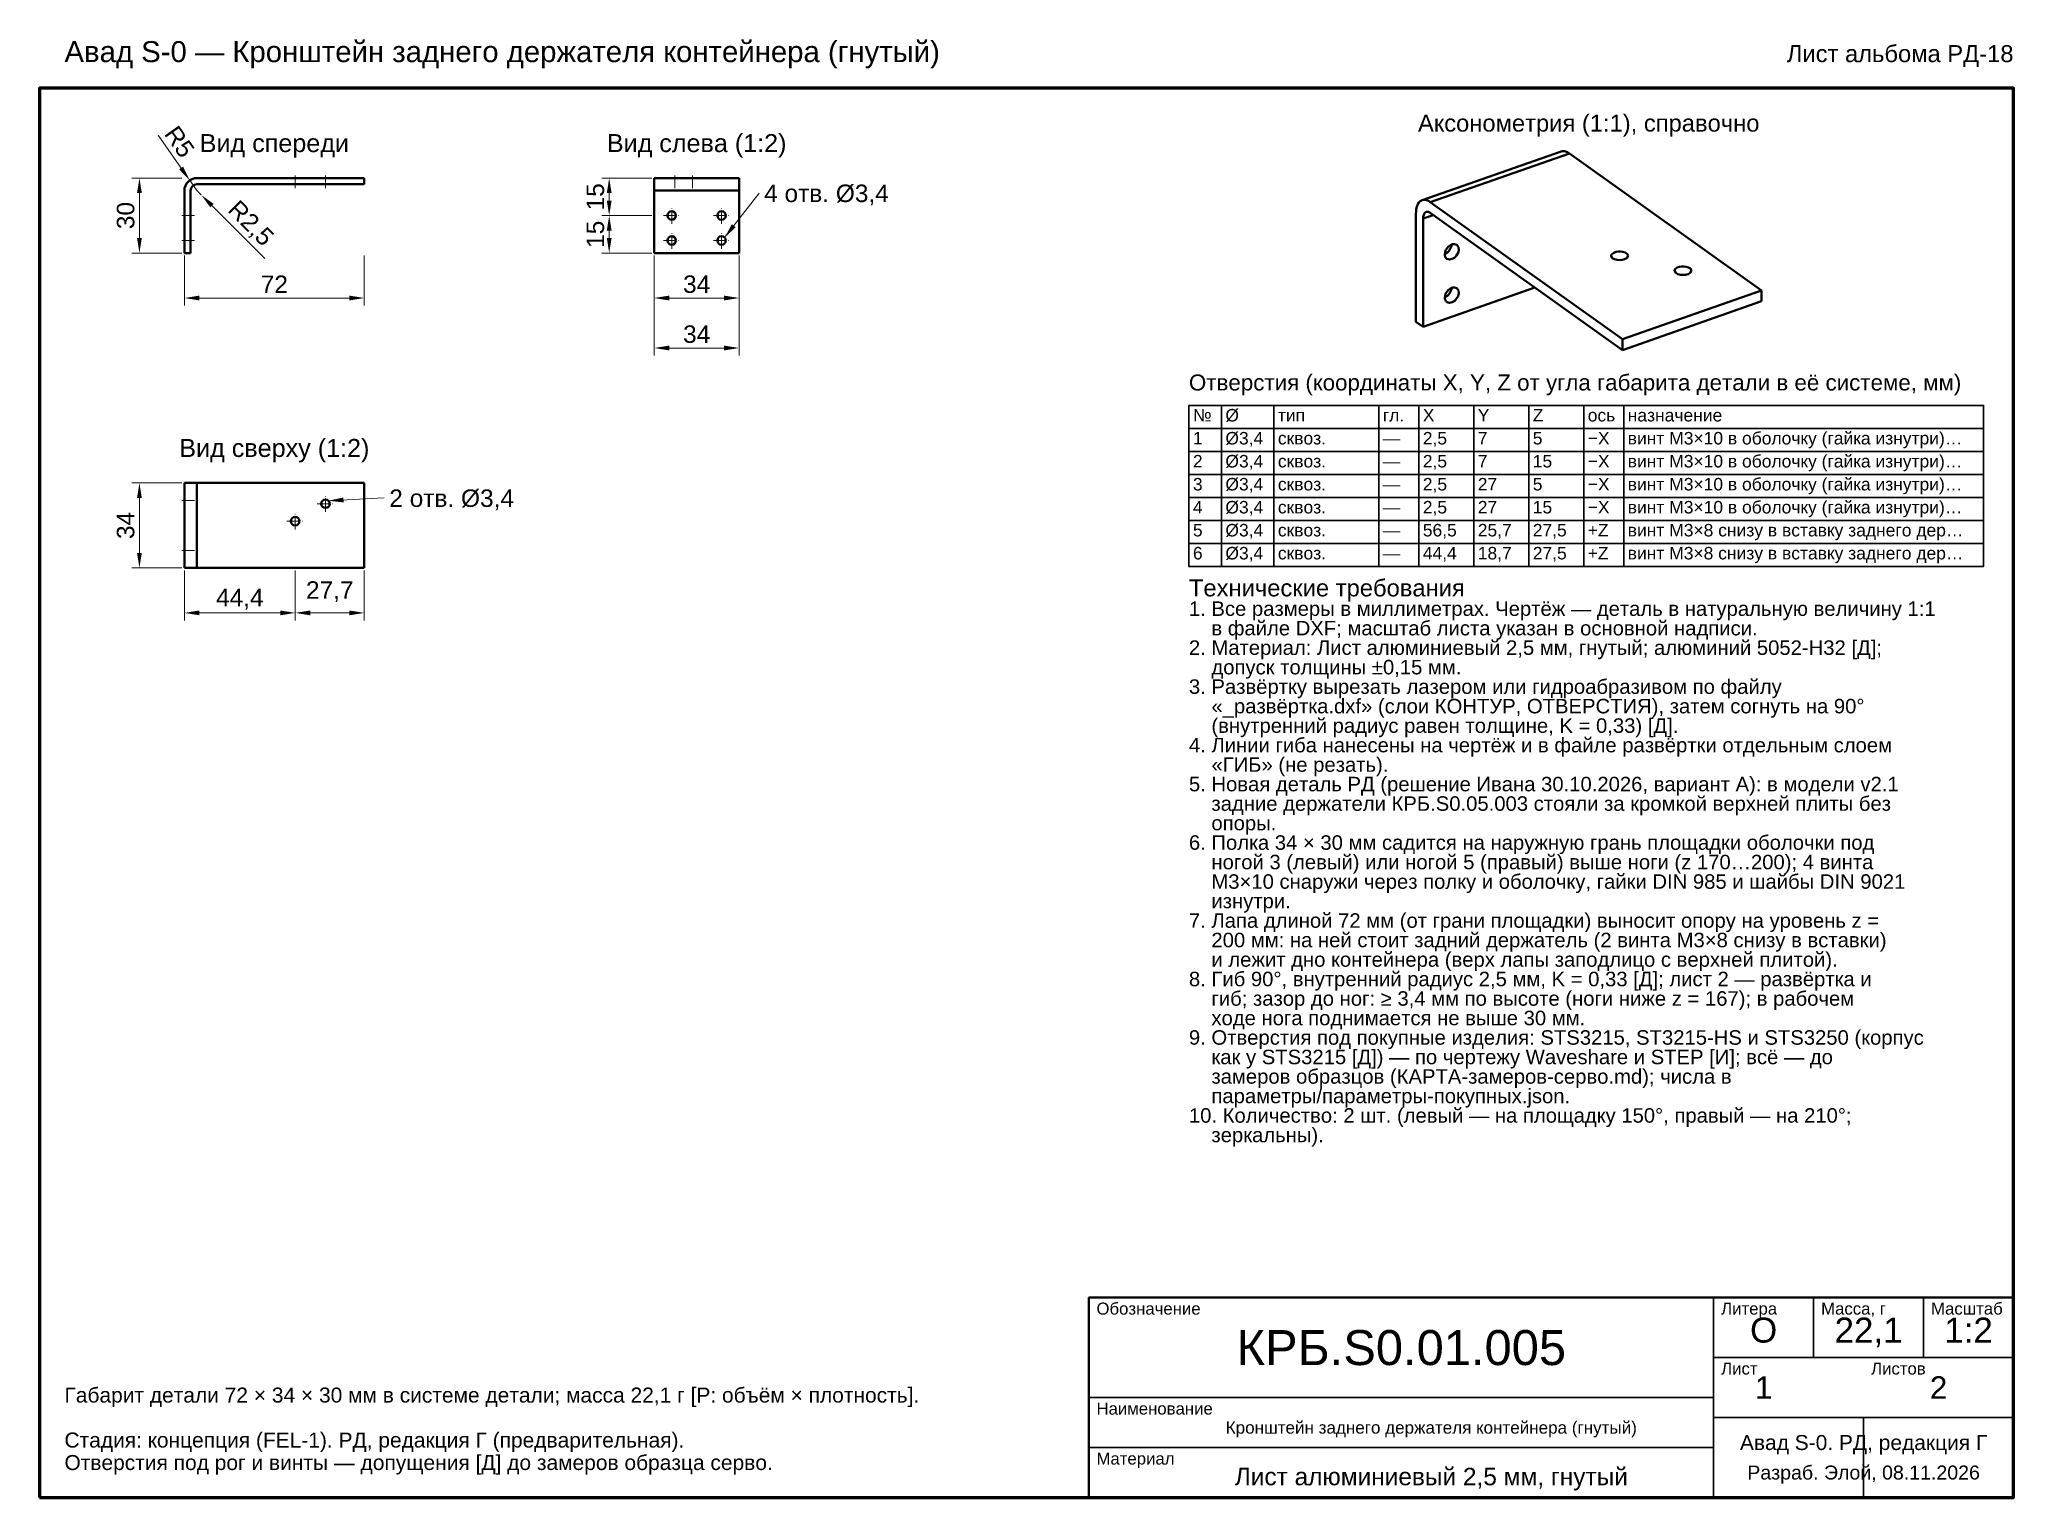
# Model space of a CAD drawing. Header units: millimetres. Extents: x 40 to 830, y 10 to 593.
import ezdxf
from ezdxf.enums import TextEntityAlignment as Align

# ---------------------------------------------------------------- set-up
doc = ezdxf.new("R2010")
doc.units = ezdxf.units.MM
doc.header["$LTSCALE"] = 2
doc.linetypes.add('DASHDOT', pattern=[3.556, 2.54, -0.508, 0, -0.508])
for name, color, linetype, lineweight in [('КОНТУР', 7, 'Continuous', 50), ('ОСИ', 1, 'DASHDOT', 18), ('РАЗМЕРЫ', 5, 'Continuous', 18), ('РАМКА', 7, 'Continuous', 70), ('ТАБЛИЦА', 7, 'Continuous', 35), ('ТЕКСТ', 7, 'Continuous', 25)]:
    doc.layers.add(name, color=color, linetype=linetype, lineweight=lineweight)
doc.styles.add('GOST', font='arial.ttf')
doc.dimstyles.new('GOST', dxfattribs={"dimtxt": 7, "dimasz": 6, "dimexe": 3, "dimexo": 1, "dimgap": 2, "dimtad": 1, "dimdec": 1, "dimtxsty": 'GOST', "dimcen": 2.5, "dimclrd": 5, "dimclre": 5, "dimclrt": 5, "dimazin": 3, "dimtfac": 1, "dimtmove": 0, "dimatfit": 3, "dimlwd": 18, "dimlwe": 18})

# ---------------------------------------------------------------- blocks, each defined once
blk = doc.blocks.new('_CLOSEDFILLED')
at = {"color": 0, "linetype": 'BYBLOCK'}
blk.add_solid([(-1, 0.16), (0, 0), (-1, -0.16)], dxfattribs=at)
blk = doc.blocks.new('*D7')
at = {"color": 5, "lineweight": 18}
for p, q in [((98, 381), (98, 361)), ((142.35, 381), (142.35, 361)), ((104, 364), (136.35, 364))]:
    blk.add_line(p, q, dxfattribs=at)
at = {"layer": 'Defpoints'}
for p in [(98, 382), (142.35, 382), (98, 364)]:
    blk.add_point(p, dxfattribs=at)
at = {"layer": 'РАЗМЕРЫ', "color": 5, "xscale": 6, "yscale": 6, "rotation": 180}
blk.add_blockref('_CLOSEDFILLED', (98, 364), dxfattribs=at)
at = {"layer": 'РАЗМЕРЫ', "color": 5, "xscale": 6, "yscale": 6}
blk.add_blockref('_CLOSEDFILLED', (142.35, 364), dxfattribs=at)
at = {"layer": 'РАЗМЕРЫ', "color": 5, "insert": (120.175, 369.5), "char_height": 7, "attachment_point": 5, "style": 'GOST'}
blk.add_mtext('44,4', dxfattribs=at)

msp = doc.modelspace()

# ---------------------------------------------------------------- linework, layer by layer
at = {"layer": 'КОНТУР'}
for p, q in [((593.28, 529.17), (648.99, 548.68)), ((652.29, 547.9), (596.59, 528.4)), ((652.29, 547.9), (729.15, 493.01)), ((103, 538), (170, 538)), ((170, 538), (170, 535.5)), ((286, 538), (320, 538)), ((98, 508), (98, 533)), ((100.5, 533), (100.5, 508)), ((170, 535.5), (103, 535.5)), ((286, 508), (286, 533)), ((286, 533), (320, 533)), ((320, 508), (320, 533)), ((590.85, 480.53), (590.85, 523.83)), ((597.79, 523.21), (593.72, 521.78)), ((593.72, 521.78), (593.72, 478.48)), ((596.59, 528.4), (673.45, 473.51)), ((673.45, 469.18), (596.59, 524.07)), ((100.5, 508), (98, 508)), ((286, 508), (320, 508)), ((638.48, 494.15), (593.72, 478.48)), ((729.15, 493.01), (673.45, 473.51)), ((729.15, 493.01), (729.15, 488.68)), ((729.15, 488.68), (673.45, 469.18)), ((593.72, 478.48), (590.85, 480.53)), ((673.45, 473.51), (673.45, 469.18)), ((98, 416), (98, 382)), ((103, 416), (170, 416)), ((103, 416), (103, 382)), ((170, 416), (170, 382)), ((103, 382), (170, 382))]:
    msp.add_line(p, q, dxfattribs=at)
for points in [[(648.99, 548.68), (649.41, 548.78), (649.85, 548.82), (650.29, 548.78), (650.72, 548.69), (651.14, 548.54), (651.54, 548.36), (651.92, 548.14), (652.29, 547.9)], [(286, 533), (286, 533.62), (286, 534.25), (286, 534.88), (286, 535.5), (286, 536.12), (286, 536.75), (286, 537.38), (286, 538)], [(320, 533), (320, 533.62), (320, 534.25), (320, 534.88), (320, 535.5), (320, 536.12), (320, 536.75), (320, 537.38), (320, 538)], [(593.28, 529.17), (593.71, 529.28), (594.15, 529.32), (594.59, 529.28), (595.02, 529.19), (595.44, 529.04), (595.84, 528.86), (596.22, 528.64), (596.59, 528.4)], [(590.85, 523.83), (590.88, 524.61), (590.95, 525.38), (591.09, 526.15), (591.31, 526.9), (591.62, 527.61), (592.04, 528.27), (592.6, 528.81), (593.28, 529.17)], [(594.93, 524.45), (594.59, 524.27), (594.31, 524), (594.1, 523.67), (593.95, 523.32), (593.84, 522.94), (593.77, 522.56), (593.73, 522.17), (593.72, 521.78)], [(596.59, 524.07), (596.4, 524.19), (596.21, 524.3), (596.01, 524.39), (595.8, 524.46), (595.59, 524.51), (595.37, 524.53), (595.15, 524.51), (594.93, 524.45)], [(602.4, 507.5), (602.52, 508.39), (602.83, 509.22), (603.3, 509.98), (603.9, 510.64), (604.63, 511.17), (605.45, 511.5), (606.34, 511.56), (607.16, 511.25)], [(605.1, 511.39), (605.03, 510.79), (604.86, 510.2), (604.6, 509.64), (604.28, 509.12), (603.9, 508.65), (603.45, 508.23), (602.95, 507.88), (602.4, 507.61)], [(603.21, 505.71), (603.02, 505.87), (602.85, 506.06), (602.7, 506.28), (602.59, 506.51), (602.51, 506.75), (602.45, 506.99), (602.41, 507.25), (602.4, 507.5)], [(607.16, 511.25), (607.83, 510.33), (607.96, 509.2), (607.7, 508.08), (607.15, 507.08), (606.38, 506.23), (605.41, 505.62), (604.29, 505.38), (603.21, 505.71)], [(669.28, 507.6), (669.22, 507.52), (669.15, 507.44), (669.1, 507.36), (669.05, 507.27), (669.01, 507.18), (668.99, 507.08), (668.97, 506.98), (668.96, 506.88)], [(668.96, 506.88), (669.44, 506.01), (670.34, 505.52), (671.34, 505.26), (672.36, 505.18), (673.39, 505.26), (674.38, 505.52), (675.28, 506.01), (675.76, 506.88)], [(675.76, 506.88), (675.36, 507.69), (674.57, 508.17), (673.69, 508.45), (672.77, 508.57), (671.84, 508.56), (670.92, 508.42), (670.04, 508.12), (669.28, 507.6)], [(694.66, 501.68), (694.59, 501.61), (694.53, 501.53), (694.48, 501.44), (694.43, 501.35), (694.39, 501.26), (694.36, 501.16), (694.35, 501.07), (694.34, 500.97)], [(694.34, 500.97), (694.82, 500.09), (695.72, 499.6), (696.71, 499.34), (697.74, 499.27), (698.76, 499.34), (699.76, 499.6), (700.66, 500.09), (701.14, 500.97)], [(701.14, 500.97), (700.73, 501.77), (699.95, 502.26), (699.06, 502.53), (698.14, 502.65), (697.21, 502.65), (696.3, 502.5), (695.42, 502.21), (694.66, 501.68)], [(602.4, 490.18), (602.52, 491.07), (602.83, 491.9), (603.3, 492.66), (603.9, 493.32), (604.63, 493.84), (605.45, 494.18), (606.34, 494.24), (607.16, 493.92)], [(605.1, 494.07), (605.03, 493.47), (604.86, 492.88), (604.6, 492.32), (604.28, 491.8), (603.9, 491.33), (603.45, 490.91), (602.95, 490.56), (602.4, 490.29)], [(603.21, 488.39), (603.02, 488.55), (602.85, 488.74), (602.7, 488.96), (602.59, 489.19), (602.51, 489.43), (602.45, 489.67), (602.41, 489.93), (602.4, 490.18)], [(607.16, 493.92), (607.83, 493.01), (607.96, 491.88), (607.7, 490.76), (607.15, 489.76), (606.38, 488.91), (605.41, 488.3), (604.29, 488.06), (603.21, 488.39)], [(98, 416), (98.62, 416), (99.25, 416), (99.88, 416), (100.5, 416), (101.12, 416), (101.75, 416), (102.37, 416), (103, 416)], [(98, 382), (98.62, 382), (99.25, 382), (99.88, 382), (100.5, 382), (101.12, 382), (101.75, 382), (102.37, 382), (103, 382)]]:
    msp.add_lwpolyline(points, dxfattribs=at)
for centre in [(293, 523), (313, 523), (293, 513), (313, 513), (154.48, 407.7), (142.35, 400.7)]:
    msp.add_circle(centre, 1.7, dxfattribs=at)
for radius in [5, 2.5]:
    msp.add_arc((103, 533), radius, 90, 180, dxfattribs=at)
at = {"layer": 'ОСИ'}
for p, q in [((142.35, 534), (142.35, 539.5)), ((154.48, 534), (154.48, 539.5)), ((294.3, 534), (294.3, 539.5)), ((301.3, 534), (301.3, 539.5)), ((102, 523), (96.5, 523)), ((102, 523), (96.5, 523)), ((289.7, 523), (296.3, 523)), ((293, 519.7), (293, 526.3)), ((309.7, 523), (316.3, 523)), ((313, 519.7), (313, 526.3)), ((293, 509.7), (293, 516.3)), ((313, 509.7), (313, 516.3)), ((102, 513), (96.5, 513)), ((102, 513), (96.5, 513)), ((289.7, 513), (296.3, 513)), ((309.7, 513), (316.3, 513)), ((154.48, 404.4), (154.48, 411)), ((102, 409), (96.5, 409)), ((102, 409), (96.5, 409)), ((142.35, 397.4), (142.35, 404)), ((151.18, 407.7), (157.78, 407.7)), ((139.05, 400.7), (145.65, 400.7)), ((102, 389), (96.5, 389)), ((102, 389), (96.5, 389))]:
    msp.add_line(p, q, dxfattribs=at)
at = {"layer": 'РАМКА', "lineweight": 70}
msp.add_lwpolyline([(40, 10), (830, 10), (830, 574), (40, 574), (40, 10)], dxfattribs=at)
at = {"layer": 'ТАБЛИЦА'}
for p, q in [((513, 447), (513, 382.6)), ((534, 447), (534, 382.6)), ((576, 447), (576, 382.6)), ((592, 447), (592, 382.6)), ((614, 447), (614, 382.6)), ((636, 447), (636, 382.6)), ((658, 447), (658, 382.6)), ((674, 447), (674, 382.6)), ((500, 437.8), (818, 437.8)), ((500, 428.6), (818, 428.6)), ((500, 419.4), (818, 419.4)), ((500, 410.2), (818, 410.2)), ((500, 401), (818, 401)), ((500, 391.8), (818, 391.8)), ((710, 10), (710, 90)), ((750, 66), (750, 90)), ((794, 66), (794, 90)), ((710, 66), (830, 66)), ((460, 50), (710, 50)), ((710, 42), (830, 42)), ((770, 10), (770, 42)), ((460, 30), (710, 30))]:
    msp.add_line(p, q, dxfattribs=at)
at = {"layer": 'ТАБЛИЦА', "lineweight": 35}
msp.add_lwpolyline([(500, 382.6), (818, 382.6), (818, 447), (500, 447), (500, 382.6)], dxfattribs=at)
at = {"layer": 'ТАБЛИЦА', "lineweight": 50}
msp.add_lwpolyline([(460, 10), (830, 10), (830, 90), (460, 90), (460, 10)], dxfattribs=at)

# ---------------------------------------------------------------- texts
at = {"layer": 'ТЕКСТ', "style": 'GOST'}
for s, height, p in [('Авад S-0 — Кронштейн заднего держателя контейнера (гнутый)', 8.4, (50, 584.4)), ('4 отв. Ø3,4', 7, (330, 528.4)), ('Отверстия (координаты X, Y, Z от угла габарита детали в её системе, мм)', 6.4, (500, 453)), ('№', 5, (501.6, 440.6)), ('Ø', 5, (514.6, 440.6)), ('тип', 5, (535.6, 440.6)), ('гл.', 5, (577.6, 440.6)), ('X', 5, (593.6, 440.6)), ('Y', 5, (615.6, 440.6)), ('Z', 5, (637.6, 440.6)), ('ось', 5, (659.6, 440.6)), ('назначение', 5, (675.6, 440.6)), ('1', 5, (501.6, 431.4)), ('Ø3,4', 5, (514.6, 431.4)), ('сквоз.', 5, (535.6, 431.4)), ('2,5', 5, (593.6, 431.4)), ('7', 5, (615.6, 431.4)), ('5', 5, (637.6, 431.4)), ('−X', 5, (659.6, 431.4)), ('винт M3×10 в оболочку (гайка изнутри)…', 5, (675.6, 431.4)), ('2', 5, (501.6, 422.2)), ('Ø3,4', 5, (514.6, 422.2)), ('—', 5, (577.6, 431.4)), ('2,5', 5, (593.6, 422.2)), ('7', 5, (615.6, 422.2)), ('15', 5, (637.6, 422.2)), ('−X', 5, (659.6, 422.2)), ('винт M3×10 в оболочку (гайка изнутри)…', 5, (675.6, 422.2)), ('сквоз.', 5, (535.6, 422.2)), ('—', 5, (577.6, 422.2)), ('2 отв. Ø3,4', 7, (180, 406.4)), ('3', 5, (501.6, 413)), ('Ø3,4', 5, (514.6, 413)), ('сквоз.', 5, (535.6, 413)), ('—', 5, (577.6, 413)), ('2,5', 5, (593.6, 413)), ('27', 5, (615.6, 413)), ('5', 5, (637.6, 413)), ('−X', 5, (659.6, 413)), ('винт M3×10 в оболочку (гайка изнутри)…', 5, (675.6, 413)), ('4', 5, (501.6, 403.8)), ('Ø3,4', 5, (514.6, 403.8)), ('сквоз.', 5, (535.6, 403.8)), ('—', 5, (577.6, 403.8)), ('2,5', 5, (593.6, 403.8)), ('27', 5, (615.6, 403.8)), ('15', 5, (637.6, 403.8)), ('−X', 5, (659.6, 403.8)), ('винт M3×10 в оболочку (гайка изнутри)…', 5, (675.6, 403.8)), ('5', 5, (501.6, 394.6)), ('Ø3,4', 5, (514.6, 394.6)), ('сквоз.', 5, (535.6, 394.6)), ('—', 5, (577.6, 394.6)), ('56,5', 5, (593.6, 394.6)), ('25,7', 5, (615.6, 394.6)), ('27,5', 5, (637.6, 394.6)), ('+Z', 5, (659.6, 394.6)), ('винт M3×8 снизу в вставку заднего дер…', 5, (675.6, 394.6)), ('6', 5, (501.6, 385.4)), ('Ø3,4', 5, (514.6, 385.4)), ('сквоз.', 5, (535.6, 385.4)), ('—', 5, (577.6, 385.4)), ('44,4', 5, (593.6, 385.4)), ('18,7', 5, (615.6, 385.4)), ('27,5', 5, (637.6, 385.4)), ('+Z', 5, (659.6, 385.4)), ('винт M3×8 снизу в вставку заднего дер…', 5, (675.6, 385.4)), ('Технические требования', 6.8, (500, 370.6)), ('1. Все размеры в миллиметрах. Чертёж — деталь в натуральную величину 1:1', 5.8, (500, 362.8)), ('    в файле DXF; масштаб листа указан в основной надписи.', 5.8, (500, 355)), ('2. Материал: Лист алюминиевый 2,5 мм, гнутый; алюминий 5052-H32 [Д];', 5.8, (500, 347.2)), ('    допуск толщины ±0,15 мм.', 5.8, (500, 339.4)), ('3. Развёртку вырезать лазером или гидроабразивом по файлу', 5.8, (500, 331.6)), ('    «_развёртка.dxf» (слои КОНТУР, ОТВЕРСТИЯ), затем согнуть на 90°', 5.8, (500, 323.8)), ('    (внутренний радиус равен толщине, K = 0,33) [Д].', 5.8, (500, 316)), ('4. Линии гиба нанесены на чертёж и в файле развёртки отдельным слоем', 5.8, (500, 308.2)), ('    «ГИБ» (не резать).', 5.8, (500, 300.4)), ('5. Новая деталь РД (решение Ивана 30.10.2026, вариант А): в модели v2.1', 5.8, (500, 292.6)), ('    задние держатели КРБ.S0.05.003 стояли за кромкой верхней плиты без', 5.8, (500, 284.8)), ('    опоры.', 5.8, (500, 277)), ('6. Полка 34 × 30 мм садится на наружную грань площадки оболочки под', 5.8, (500, 269.2)), ('    ногой 3 (левый) или ногой 5 (правый) выше ноги (z 170…200); 4 винта', 5.8, (500, 261.4)), ('    M3×10 снаружи через полку и оболочку, гайки DIN 985 и шайбы DIN 9021', 5.8, (500, 253.6)), ('    изнутри.', 5.8, (500, 245.8)), ('7. Лапа длиной 72 мм (от грани площадки) выносит опору на уровень z =', 5.8, (500, 238)), ('    200 мм: на ней стоит задний держатель (2 винта M3×8 снизу в вставки)', 5.8, (500, 230.2)), ('    и лежит дно контейнера (верх лапы заподлицо с верхней плитой).', 5.8, (500, 222.4)), ('8. Гиб 90°, внутренний радиус 2,5 мм, K = 0,33 [Д]; лист 2 — развёртка и', 5.8, (500, 214.6)), ('    гиб; зазор до ног: ≥ 3,4 мм по высоте (ноги ниже z = 167); в рабочем', 5.8, (500, 206.8)), ('    ходе нога поднимается не выше 30 мм.', 5.8, (500, 199)), ('9. Отверстия под покупные изделия: STS3215, ST3215-HS и STS3250 (корпус', 5.8, (500, 191.2)), ('    замеров образцов (КАРТА-замеров-серво.md); числа в', 5.8, (500, 175.6)), ('    как у STS3215 [Д]) — по чертежу Waveshare и STEP [И]; всё — до', 5.8, (500, 183.4)), ('    параметры/параметры-покупных.json.', 5.8, (500, 167.8)), ('10. Количество: 2 шт. (левый — на площадку 150°, правый — на 210°;', 5.8, (500, 160)), ('    зеркальны).', 5.8, (500, 152.2)), ('Обозначение', 4.8, (463, 83.2)), ('Литера', 4.8, (713, 83.2)), ('Масса, г', 4.8, (753, 83.2)), ('Масштаб', 4.8, (797, 83.2)), ('Лист', 4.8, (713, 59.2)), ('Листов', 4.8, (773, 59.2)), ('Габарит детали 72 × 34 × 30 мм в системе детали; масса 22,1 г [Р: объём × плотность].', 6, (50, 48)), ('Наименование', 4.8, (463, 43.2)), ('Стадия: концепция (FEL-1). РД, редакция Г (предварительная).', 6, (50, 30)), ('Отверстия под рог и винты — допущения [Д] до замеров образца серво.', 6, (50, 21)), ('Материал', 4.8, (463, 23.2))]:
    msp.add_text(s, height=height, dxfattribs=at).set_placement(p)
msp.add_text('Лист альбома РД-18', height=6.8, dxfattribs=at).set_placement((830, 584.4), align=Align.RIGHT)
for s, height, p in [('Аксонометрия (1:1), справочно', 6.8, (660, 560)), ('Вид спереди', 7.2, (134, 552)), ('Вид слева (1:2)', 7.2, (303, 552)), ('Вид сверху (1:2)', 7.2, (134, 430)), ('О', 10, (730, 77)), ('22,1', 10, (772, 77)), ('1:2', 10, (812, 77)), ('КРБ.S0.01.005', 14, (585, 70)), ('1', 9, (730, 54)), ('2', 9, (800, 54)), ('Кронштейн заднего держателя контейнера (гнутый)', 4.8811, (597, 38)), ('Авад S-0. РД, редакция Г', 6, (770, 32)), ('Лист алюминиевый 2,5 мм, гнутый', 7, (597, 18.4)), ('Разраб. Элой, 08.11.2026', 5.6, (770, 20))]:
    msp.add_text(s, height=height, dxfattribs=at).set_placement(p, align=Align.MIDDLE_CENTER)

# ---------------------------------------------------------------- dimensions: what is measured, and where the dimension line sits
at = {"layer": 'РАЗМЕРЫ'}
for mpoint in [(100.13, 537.1), (104.77, 531.23)]:
    msp.add_radius_dim(center=(103, 533), mpoint=mpoint, dimstyle='GOST', dxfattribs=at).render()
for base, p1, p2 in [((80, 508), (98, 508), (98, 538)), ((268, 523), (286, 523), (286, 538)), ((268, 508), (286, 508), (286, 523)), ((80, 382), (98, 382), (98, 416))]:
    msp.add_linear_dim(base=base, p1=p1, p2=p2, angle=90, dimstyle='GOST', dxfattribs=at).render()
for base, p1, p2 in [((98, 490), (98, 508), (170, 508)), ((286, 490), (286, 508), (320, 508)), ((286, 470), (286, 508), (320, 508)), ((142.35, 364), (142.35, 382), (170, 382))]:
    msp.add_linear_dim(base=base, p1=p1, p2=p2, dimstyle='GOST', dxfattribs=at).render()
dim = msp.add_linear_dim(base=(98, 364), p1=(98, 382), p2=(142.35, 382), dimstyle='GOST', dxfattribs=at)
dim.commit()
dim.dimension.update_dxf_attribs({"geometry": '*D7', "text_midpoint": (120.175, 369.5)})

# ---------------------------------------------------------------- leaders
for points in [[(314.19, 514.19), (328, 532)], [(155.67, 408.89), (178, 410)]]:
    msp.add_leader(points, dimstyle='GOST', dxfattribs=at)

doc.saveas('drawing.dxf')
